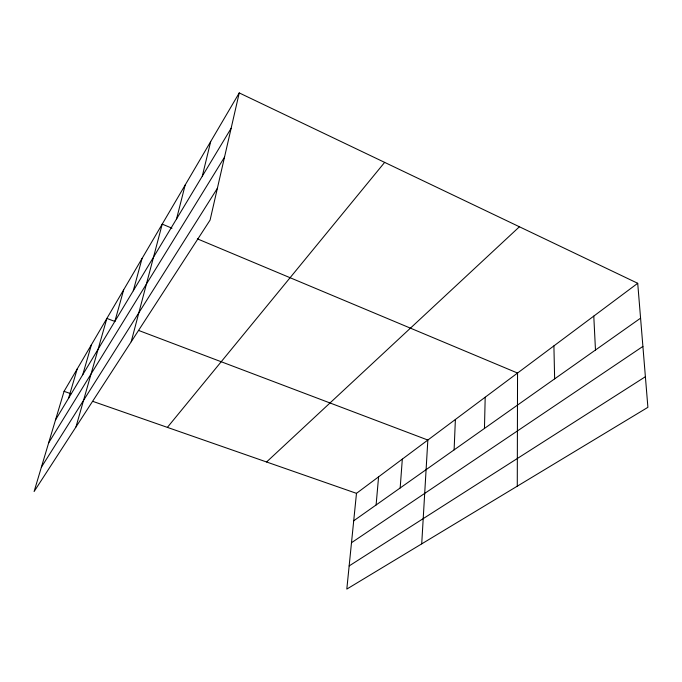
<?xml version="1.0" encoding="UTF-8"?>
<svg xmlns="http://www.w3.org/2000/svg" width="682" height="682" viewBox="0 0 682 682"><rect width="100%" height="100%" fill="white"/><g stroke="black" fill="none" stroke-linecap="round" stroke-linejoin="round"><path stroke-width="1.02" d="M517.28 486.181L517.544 373.045L197.362 238.845M484.459 428.432L485.192 397.205M454.11 449.873L455.388 419.473M421.715 543.869L427.844 440.043L138.497 330.395M400.172 487.971L402.32 459.114M376.106 504.97L378.587 476.837M637.713 283.286L356.481 493.35L346.814 589.086L647.9 407.325L637.713 283.286L239.237 92.914L64.065 391.34L34.1 491.543L210.09 220.081L239.237 92.914M202.273 176.212L210.695 141.541M176.561 218.913L185.172 185.018M131.2 341.759L162.222 224.114L171.983 228.206M133.28 290.796L142.052 258.478M114.891 321.316L123.681 289.782M75.983 426.941L106.869 318.417L114.781 321.41M82.735 374.733L91.439 344.708M68.584 398.237L77.211 368.945M55.515 419.924L231.13 128.293M48.661 442.848L224.506 157.184M41.38 467.187L217.362 188.351M167.388 427.384L384.648 162.384M266.568 461.987L519.42 226.774M353.711 520.792L640.577 318.162M351.494 542.719L642.896 346.422M349.15 565.932L645.385 376.72M64.065 391.34L71.013 393.761M92.837 401.374L356.481 493.35M593.783 316.098L595.48 350.011M553.903 345.885L554.637 378.868"/></g></svg>
